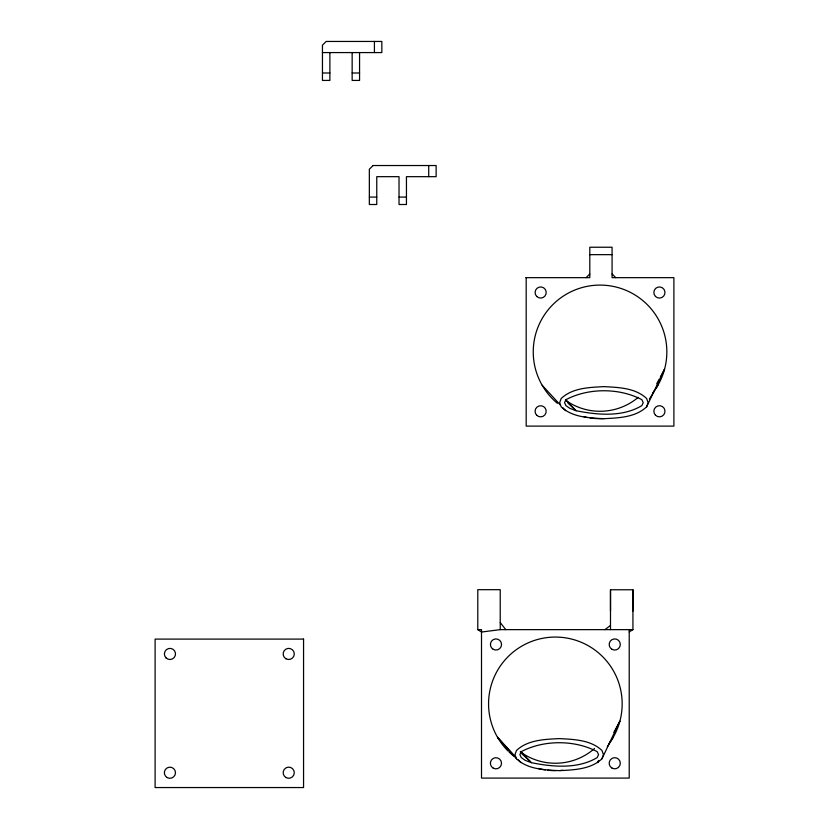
<?xml version="1.0" encoding="UTF-8"?>
<svg xmlns="http://www.w3.org/2000/svg" width="829" height="829" viewBox="0 0 829 829"><rect width="100%" height="100%" fill="white"/><g stroke="black" fill="none" stroke-linecap="round" stroke-linejoin="round"><path stroke-width="1.24" d="M610.496 629.636L610.496 589.771L632.931 589.771L632.931 611.108M629.221 631.926L632.931 629.636L632.931 589.771M646.63 406.811L648.133 402.666L646.63 398.511C635.408 387.848 618.507 387.412 603.895 386.635C589.295 387.412 572.393 387.848 561.171 398.511L559.668 402.666L561.171 406.811C572.393 417.474 589.295 417.92 603.895 418.697C618.507 417.92 635.408 417.474 646.63 406.811L664.568 369.185L660.34 377.04M601.958 758.784L603.46 754.628L601.958 750.483C590.725 739.82 573.834 739.375 559.223 738.598C544.622 739.375 527.721 739.82 516.498 750.483L514.985 754.628L516.498 758.784C527.721 769.447 544.622 769.892 559.223 770.669C573.834 769.892 590.725 769.447 601.958 758.784L619.885 721.147L613.843 732.37M656.713 383.765L659.128 379.278M598.745 760.411L597.533 762.649L598.839 760.535M649.397 399.05L657.894 385.298M607.336 746.784L613.211 737.261M586.093 277.663L589.802 273.953M604.921 629.636L610.496 625.449M500.229 629.636L481.504 632.04L477.794 629.636L477.794 589.678L500.229 589.678L500.229 629.636L632.931 629.636M322.45 52.579L381.837 52.579L381.837 41.45L326.17 41.45L322.45 45.16L322.45 80.423L329.88 80.423L329.88 52.579M322.45 72.993L329.88 72.993M352.149 72.993L359.568 72.993M369.34 197.084L376.76 197.084M399.029 197.084L406.448 197.084M589.802 254.658L612.071 254.658M525.814 277.663L589.802 277.663L589.802 247.239L612.071 247.239L612.071 277.663L673.894 277.663L673.894 426.116L526.187 426.116L526.187 277.663M477.794 629.636L481.504 629.636L481.504 778.089L629.221 778.089L629.221 629.636M531.42 762.69C552.788 766.991 577.834 769.229 597.201 757.571L598.548 754.618L597.201 751.665C574.735 739.737 543.71 739.737 521.244 751.665L519.897 754.618L521.244 757.571L525.171 760.328L531.42 762.69L520.778 751.416M567.979 403.143L576.093 410.718C597.46 415.018 622.506 417.267 641.884 405.609L643.221 402.656L641.884 399.692C619.408 387.775 588.393 387.775 565.917 399.692L564.58 402.656L565.917 405.609L569.844 408.355L576.093 410.718L565.461 399.443M520.591 752.587L530.519 761.851M612.071 273.953L615.781 277.663M542.187 385.298L560.394 405.039M562.984 407.858L565.585 410.676M513.98 755.126L497.504 737.261L516.498 758.784M518.312 759.83L520.913 762.649M500.229 622.569L505.794 629.636M610.496 589.771L610.496 611.108M428.717 165.531L428.717 176.67M374.418 41.45L374.418 52.579M359.568 52.579L359.568 80.423L352.149 80.423L352.149 52.579M508.125 751.095A66.807 66.807 0 0 1 505.825 659.045A66.807 66.807 0 0 1 597.657 652.154A66.807 66.807 0 0 1 609.118 743.53M562.839 770.245A66.807 66.807 0 0 1 560.342 770.483M555.357 770.669A66.807 66.807 0 0 1 547.886 770.245M545.399 769.923A66.807 66.807 0 0 1 538.073 768.39M513.7 756.089A66.807 66.807 0 0 1 509.006 751.965M594.528 748.494A59.377 59.377 0 0 1 520.26 751.758M557.409 403.329A66.807 66.807 0 0 1 547.047 311.227A66.807 66.807 0 0 1 638.693 297.404A66.807 66.807 0 0 1 655.936 388.469M654.527 390.542A66.807 66.807 0 0 1 653.034 392.563M603.761 418.593A66.807 66.807 0 0 1 590.072 417.951M587.606 417.526A66.807 66.807 0 0 1 583.948 416.728M638.216 397.371A59.377 59.377 0 0 1 565.989 400.542M373.05 165.531L369.34 169.251L369.34 204.504L376.76 204.504L376.76 176.67L399.029 176.67L399.029 204.504L406.448 204.504L406.448 176.67L436.137 176.67L436.137 165.531L373.05 165.531M303.559 639.097L155.106 639.097L155.106 787.55L303.559 787.55L303.559 639.097M285.932 777.529A5.565 5.565 0 0 0 294.285 772.701A5.565 5.565 0 0 0 285.932 767.882A5.565 5.565 0 0 0 285.932 777.529M166.018 657.884A5.565 5.565 0 0 0 175.333 655.387A5.565 5.565 0 0 0 168.515 648.568A5.565 5.565 0 0 0 166.018 657.884M167.137 777.561A5.565 5.565 0 0 0 175.489 772.732A5.565 5.565 0 0 0 167.137 767.913A5.565 5.565 0 0 0 167.137 777.561M285.932 658.765A5.565 5.565 0 0 0 294.285 653.946A5.565 5.565 0 0 0 285.932 649.117A5.565 5.565 0 0 0 285.932 658.765M493.162 768.1A5.565 5.565 0 0 0 501.514 763.271A5.565 5.565 0 0 0 493.162 758.452A5.565 5.565 0 0 0 493.162 768.1M611.957 768.068A5.565 5.565 0 0 0 620.31 763.24A5.565 5.565 0 0 0 611.957 758.421A5.565 5.565 0 0 0 611.957 768.068M611.957 649.304A5.565 5.565 0 0 0 620.31 644.485A5.565 5.565 0 0 0 611.957 639.656A5.565 5.565 0 0 0 611.957 649.304M493.193 649.304A5.565 5.565 0 0 0 501.545 644.485A5.565 5.565 0 0 0 493.193 639.656A5.565 5.565 0 0 0 493.193 649.304M655.48 296.45A5.565 5.565 0 0 0 664.796 293.953A5.565 5.565 0 0 0 657.977 287.135A5.565 5.565 0 0 0 655.48 296.45M536.695 415.246A5.565 5.565 0 0 0 546 412.749A5.565 5.565 0 0 0 539.182 405.93A5.565 5.565 0 0 0 536.695 415.246M655.48 415.215A5.565 5.565 0 0 0 664.796 412.718A5.565 5.565 0 0 0 657.977 405.899A5.565 5.565 0 0 0 655.48 415.215M536.726 296.45A5.565 5.565 0 0 0 546.031 293.953A5.565 5.565 0 0 0 539.213 287.135A5.565 5.565 0 0 0 536.726 296.45"/></g></svg>
